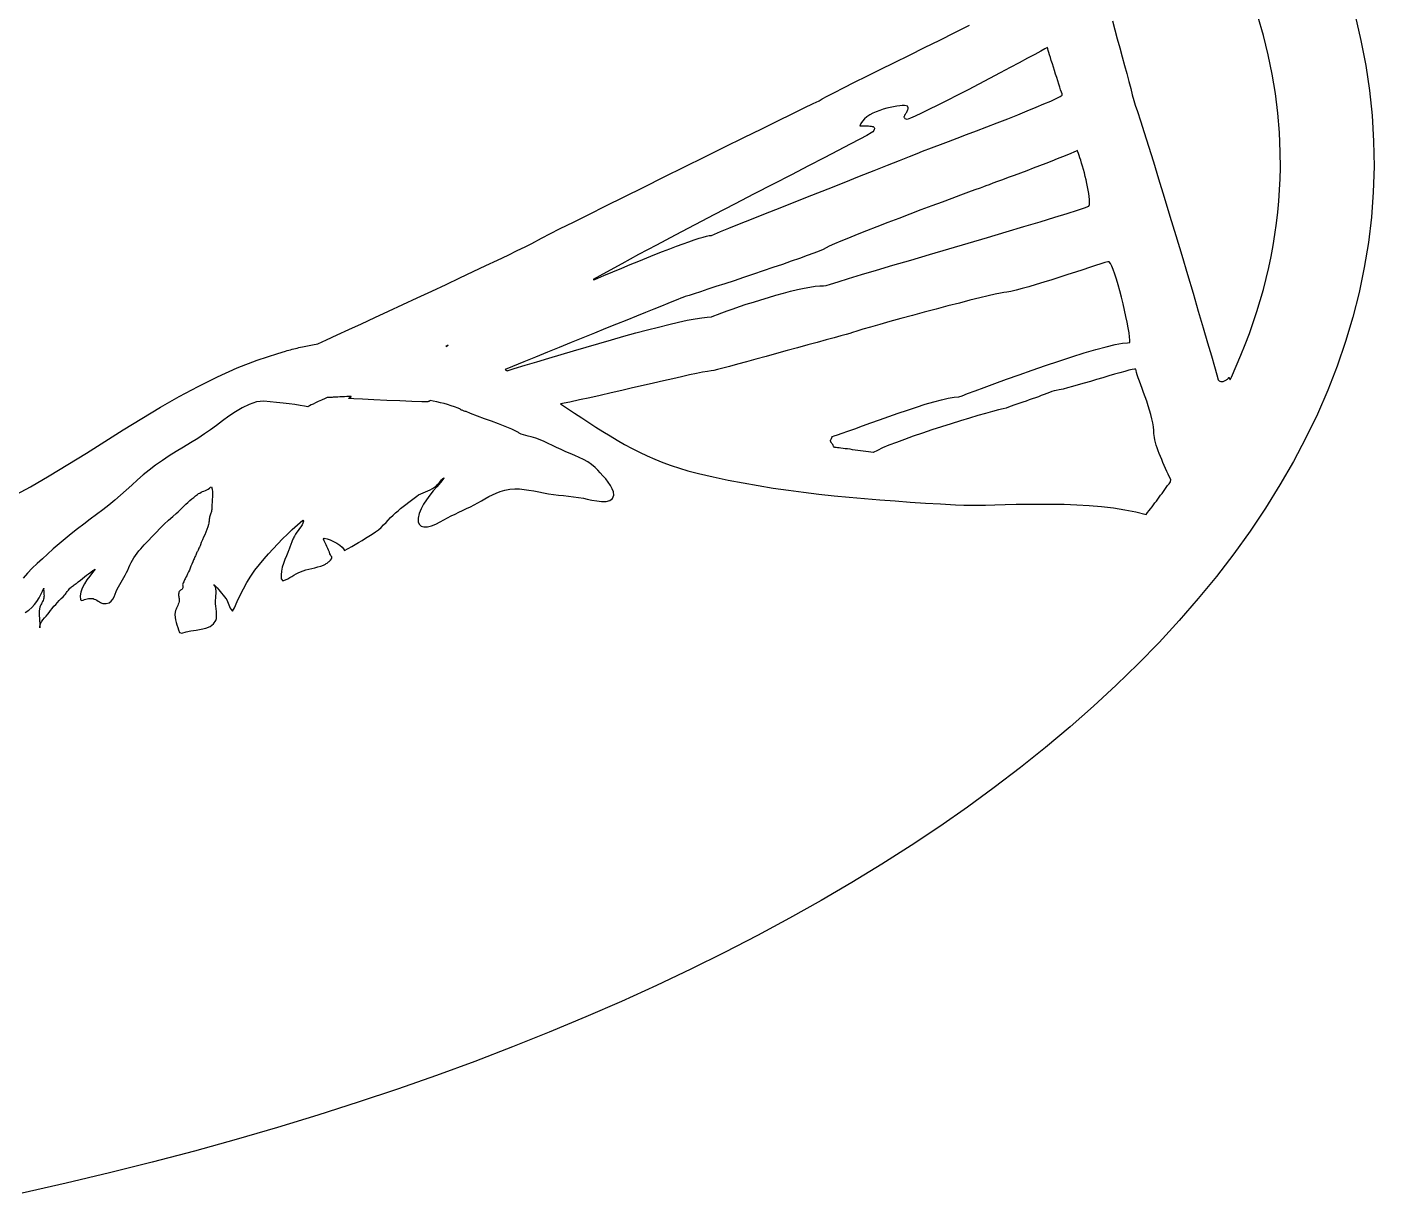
# Model space of a CAD drawing. Extents: x 0.2 to 24.2, y 0.4 to 12.4.
# Drawn here: x 16.96 to 24.16, y 0.89 to 7.12 of the extents above; entities that cross this region are included whole.
import ezdxf

# ---------------------------------------------------------------- set-up
doc = ezdxf.new("R2010")
doc.units = 0
doc.linetypes.add('0', pattern=[0])
doc.layers.add('1', color=7, linetype='0')

msp = doc.modelspace()

# ---------------------------------------------------------------- linework, layer by layer
at = {"layer": '1'}
for points in [[(16.876122, 4.604502), (16.978172, 4.659971), (17.078758, 4.718103), (17.178368, 4.778212), (17.277245, 4.839605), (17.375877, 4.901592), (17.474266, 4.963488), (17.573143, 5.024603), (17.672508, 5.084246), (17.77285, 5.141726), (17.874413, 5.19636), (17.97744, 5.247456), (18.08242, 5.294321), (18.189842, 5.336273), (18.299706, 5.372618), (18.340721, 5.384487), (18.349754, 5.38695), (18.358543, 5.389368), (18.367821, 5.391747), (18.37661, 5.394081), (18.385643, 5.396376), (18.394676, 5.398624), (18.403709, 5.400833), (18.412743, 5.402998), (18.421776, 5.405121), (18.431053, 5.4072), (18.439842, 5.409239), (18.448875, 5.411234), (18.458153, 5.413187), (18.467186, 5.415098), (18.476463, 5.416967), (18.485497, 5.418791), (18.494774, 5.420576), (18.504051, 5.422318), (18.513084, 5.424017), (18.560204, 5.445433), (18.6166, 5.471249), (18.678856, 5.499878), (18.746239, 5.530863), (18.817528, 5.563751), (18.891747, 5.598091), (18.967918, 5.633429), (19.045067, 5.66931), (19.122215, 5.705282), (19.198387, 5.740892), (19.272606, 5.775684), (19.343895, 5.809212), (19.411278, 5.841013), (19.473534, 5.870642), (19.52993, 5.89764), (19.579247, 5.921558), (19.620506, 5.941936), (19.652977, 5.958332), (19.675682, 5.970284), (19.688133, 5.977589), (19.711327, 5.9895), (19.752098, 6.010139), (19.808739, 6.0385), (19.878807, 6.07358), (19.960594, 6.114368), (20.051903, 6.159864), (20.15078, 6.209061), (20.255272, 6.26095), (20.363182, 6.314529), (20.472801, 6.36879), (20.581444, 6.422731), (20.688133, 6.475342), (20.78994, 6.525618), (20.884911, 6.572557), (20.971581, 6.61515), (21.047508, 6.652393), (21.110741, 6.683279), (21.159325, 6.706802), (21.191063, 6.721962), (21.208153, 6.731171), (21.234276, 6.746115), (21.272606, 6.766436), (21.321678, 6.791498), (21.379784, 6.82066), (21.445702, 6.853289), (21.517479, 6.888739), (21.594139, 6.926376), (21.673729, 6.965563), (21.755028, 7.005659), (21.836571, 7.046026), (21.916893, 7.086029), (21.994041, 7.125027)], [(24.0541, 7.176102), (24.085838, 7.043848), (24.111473, 6.910727), (24.131248, 6.776775), (24.145409, 6.642021), (24.153465, 6.506502), (24.155663, 6.370266), (24.151512, 6.234264), (24.141502, 6.099007), (24.125633, 5.964529), (24.103661, 5.830862), (24.076073, 5.698038), (24.042625, 5.566088), (24.003563, 5.435043), (23.958885, 5.304937), (23.908592, 5.175802), (23.852928, 5.047668), (23.791649, 4.92057), (23.725243, 4.794538), (23.653221, 4.669603), (23.576317, 4.545801), (23.493797, 4.423159), (23.406639, 4.301712), (23.314354, 4.181492), (23.216942, 4.062529), (23.114647, 3.944857), (23.007469, 3.828506), (22.895409, 3.713509), (22.778954, 3.599899), (22.657616, 3.487709), (22.531639, 3.376966), (22.401024, 3.267706), (22.266502, 3.15996), (22.126854, 3.053761), (21.983299, 2.949139), (21.83535, 2.846128), (21.68325, 2.744759), (21.527, 2.645063), (21.3666, 2.547075), (21.202293, 2.450823), (21.033836, 2.35634), (20.861473, 2.263662), (20.685692, 2.172813), (20.50576, 2.083836), (20.322411, 1.996754), (20.135155, 1.911602), (19.944481, 1.828413), (19.749901, 1.747215), (19.552635, 1.668045), (19.351463, 1.590931), (19.147118, 1.515911), (18.939354, 1.443008), (18.728416, 1.372261), (18.514305, 1.303699), (18.297508, 1.237354), (18.077538, 1.17326), (17.854393, 1.111446), (17.629051, 1.051949), (17.400047, 0.994797), (17.168846, 0.940022), (16.934715, 0.887657)], [(22.757957, 7.14801), (22.771141, 7.100098), (22.784081, 7.051794), (22.797508, 7.003695), (22.809959, 6.956387), (22.822655, 6.910463), (22.834373, 6.866514), (22.845604, 6.82513), (22.855614, 6.786905), (22.864403, 6.752428), (22.872215, 6.722294), (22.879539, 6.698242), (22.891502, 6.664318), (22.90786, 6.615263), (22.927879, 6.552895), (22.951317, 6.47904), (22.977196, 6.395515), (23.005028, 6.304146), (23.034813, 6.206749), (23.065575, 6.105148), (23.096825, 6.001167), (23.128319, 5.896624), (23.158836, 5.793343), (23.188622, 5.693138), (23.216942, 5.597839), (23.243065, 5.509266), (23.266258, 5.429237), (23.286522, 5.359577), (23.303368, 5.302101), (23.315819, 5.258636), (23.323143, 5.231005), (23.328026, 5.224943), (23.332664, 5.223227), (23.337303, 5.222202), (23.341698, 5.221802), (23.345848, 5.221958), (23.349754, 5.222597), (23.353661, 5.223656), (23.357323, 5.225063), (23.360741, 5.226753), (23.364159, 5.228653), (23.366844, 5.230698), (23.369774, 5.232819), (23.372215, 5.234947), (23.374413, 5.237013), (23.375877, 5.238949), (23.377586, 5.240685), (23.378807, 5.242157), (23.380028, 5.243292), (23.380272, 5.244024), (23.380516, 5.244282), (23.38076, 5.243795), (23.381004, 5.243294), (23.381248, 5.242769), (23.381493, 5.242224), (23.381737, 5.241657), (23.381981, 5.24107), (23.382225, 5.240458), (23.382469, 5.239828), (23.382713, 5.239178), (23.383202, 5.238504), (23.383446, 5.23781), (23.38369, 5.237095), (23.384178, 5.236359), (23.384422, 5.235601), (23.384666, 5.234823), (23.385155, 5.234024), (23.385643, 5.233202), (23.386131, 5.232361), (23.38662, 5.231497), (23.3937, 5.246073), (23.419823, 5.3041), (23.444481, 5.362232), (23.467918, 5.420471), (23.489891, 5.478811), (23.510643, 5.537251), (23.52993, 5.595787), (23.547752, 5.654415), (23.564354, 5.713131), (23.579491, 5.771936), (23.593163, 5.830824), (23.60537, 5.889793), (23.6166, 5.948843), (23.626366, 6.007965), (23.634666, 6.067158), (23.641258, 6.126425), (23.646873, 6.185753), (23.651024, 6.24515), (23.653709, 6.304604), (23.655174, 6.364111), (23.65493, 6.446949), (23.650536, 6.551388), (23.641991, 6.655626), (23.629051, 6.759649), (23.611961, 6.863441), (23.590721, 6.96699), (23.565086, 7.070278), (23.535301, 7.173294)], [(16.950584, 3.989033), (16.969139, 4.000641), (16.985497, 4.014706), (17.000145, 4.030647), (17.013084, 4.047894), (17.024559, 4.065863), (17.034325, 4.083982), (17.042381, 4.101671), (17.049217, 4.117496), (17.048973, 4.111181), (17.049217, 4.104656), (17.04995, 4.098001), (17.050194, 4.091297), (17.050682, 4.084625), (17.050926, 4.078066), (17.050682, 4.071701), (17.04995, 4.065615), (17.047997, 4.059284), (17.045555, 4.052946), (17.04287, 4.046816), (17.039696, 4.040819), (17.036766, 4.034893), (17.033836, 4.028961), (17.031151, 4.022953), (17.028709, 4.016802), (17.027, 4.008673), (17.02578, 3.996023), (17.025291, 3.983204), (17.025536, 3.970289), (17.026268, 3.957352), (17.027, 3.944466), (17.027977, 3.931705), (17.028709, 3.919146), (17.028709, 3.906858), (17.029442, 3.916197), (17.03286, 3.92725), (17.038231, 3.938086), (17.045311, 3.948696), (17.053612, 3.959068), (17.061913, 3.969202), (17.070457, 3.97909), (17.07827, 3.988718), (17.086082, 3.999327), (17.094872, 4.01055), (17.103905, 4.021378), (17.113182, 4.0319), (17.122948, 4.042202), (17.132713, 4.052376), (17.142967, 4.062506), (17.152977, 4.07268), (17.162254, 4.081995), (17.165916, 4.086508), (17.168846, 4.090958), (17.171776, 4.095364), (17.174706, 4.099749), (17.177635, 4.104136), (17.181053, 4.10854), (17.184715, 4.112988), (17.18911, 4.1175), (17.193993, 4.121439), (17.198387, 4.125124), (17.203026, 4.128716), (17.207664, 4.132231), (17.212303, 4.135681), (17.216942, 4.139082), (17.221825, 4.142443), (17.226463, 4.145784), (17.233788, 4.151567), (17.245262, 4.160637), (17.256493, 4.169617), (17.267235, 4.178488), (17.277977, 4.187225), (17.288963, 4.195812), (17.300682, 4.204226), (17.312401, 4.212444), (17.323631, 4.219242), (17.309959, 4.201807), (17.295067, 4.182621), (17.280174, 4.162148), (17.266502, 4.140848), (17.255028, 4.11919), (17.246971, 4.097639), (17.243309, 4.07666), (17.245506, 4.056717), (17.253075, 4.052404), (17.260399, 4.055122), (17.267235, 4.05769), (17.273827, 4.059969), (17.280663, 4.061821), (17.287743, 4.063103), (17.295555, 4.063673), (17.304588, 4.063389), (17.313133, 4.062317), (17.319481, 4.060392), (17.326073, 4.057327), (17.332909, 4.053511), (17.339745, 4.049334), (17.346581, 4.045187), (17.353172, 4.041464), (17.35952, 4.038549), (17.365135, 4.03684), (17.38369, 4.036613), (17.398582, 4.040899), (17.410057, 4.048929), (17.418846, 4.059803), (17.425194, 4.07262), (17.431053, 4.086477), (17.435936, 4.100475), (17.441551, 4.11371), (17.448143, 4.126131), (17.455711, 4.138597), (17.463036, 4.15094), (17.470604, 4.163265), (17.477684, 4.175686), (17.485008, 4.188309), (17.4916, 4.201241), (17.497948, 4.214596), (17.503807, 4.228271), (17.509911, 4.241377), (17.516258, 4.254599), (17.523338, 4.267807), (17.531151, 4.280882), (17.539207, 4.293686), (17.547997, 4.306105), (17.557518, 4.318003), (17.567772, 4.329254), (17.586571, 4.349096), (17.607567, 4.371309), (17.628563, 4.393629), (17.650047, 4.415911), (17.671776, 4.437996), (17.693504, 4.45974), (17.715721, 4.480984), (17.73867, 4.501583), (17.756737, 4.517036), (17.767479, 4.526709), (17.777733, 4.536518), (17.787987, 4.546413), (17.797997, 4.556345), (17.80825, 4.566265), (17.818748, 4.576122), (17.830223, 4.585873), (17.840965, 4.5951), (17.845848, 4.598858), (17.850731, 4.602865), (17.855614, 4.607023), (17.860741, 4.611233), (17.865868, 4.615396), (17.871483, 4.619415), (17.87661, 4.62319), (17.882469, 4.626621), (17.889549, 4.630327), (17.897606, 4.633821), (17.905418, 4.637018), (17.913231, 4.640196), (17.920799, 4.643633), (17.927879, 4.647608), (17.934227, 4.652395), (17.940086, 4.658279), (17.944969, 4.659397), (17.948631, 4.646935), (17.950829, 4.63364), (17.951317, 4.619774), (17.951073, 4.605608), (17.949852, 4.591398), (17.948875, 4.577414), (17.947899, 4.563917), (17.947411, 4.551172), (17.947166, 4.544273), (17.946678, 4.538343), (17.94619, 4.532917), (17.944969, 4.527842), (17.943504, 4.522964), (17.942039, 4.518137), (17.940331, 4.513203), (17.938377, 4.50802), (17.936668, 4.502722), (17.935448, 4.497555), (17.934471, 4.492386), (17.933739, 4.487194), (17.93325, 4.481953), (17.932518, 4.476646), (17.93203, 4.471252), (17.931297, 4.465748), (17.929832, 4.458637), (17.925926, 4.445158), (17.921043, 4.431513), (17.915428, 4.417753), (17.909325, 4.403938), (17.902977, 4.390123), (17.896873, 4.376366), (17.891258, 4.36272), (17.886131, 4.349247), (17.884666, 4.344845), (17.882957, 4.341331), (17.881004, 4.336956), (17.878563, 4.332067), (17.876366, 4.327019), (17.873924, 4.322166), (17.871971, 4.317858), (17.870018, 4.314445), (17.868065, 4.310764), (17.865868, 4.305605), (17.86367, 4.300465), (17.861473, 4.295338), (17.85952, 4.290215), (17.857323, 4.285089), (17.855125, 4.279955), (17.853172, 4.274807), (17.850243, 4.269207), (17.845116, 4.258167), (17.840477, 4.247244), (17.835838, 4.236439), (17.831688, 4.225752), (17.827293, 4.215183), (17.822655, 4.204731), (17.818016, 4.194399), (17.813377, 4.184183), (17.809227, 4.177723), (17.806541, 4.172714), (17.8041, 4.167574), (17.801659, 4.162321), (17.799461, 4.156984), (17.797508, 4.151583), (17.794823, 4.146147), (17.792137, 4.140697), (17.790672, 4.136023), (17.791649, 4.132895), (17.792137, 4.129725), (17.792381, 4.126532), (17.792381, 4.123322), (17.791649, 4.120117), (17.790672, 4.116928), (17.789207, 4.113766), (17.787254, 4.110651), (17.783836, 4.109444), (17.780663, 4.108082), (17.778221, 4.106476), (17.77578, 4.104637), (17.774071, 4.102571), (17.77285, 4.100298), (17.771629, 4.097816), (17.771141, 4.095146), (17.770409, 4.090935), (17.769676, 4.08556), (17.76992, 4.080057), (17.770897, 4.074472), (17.771873, 4.068861), (17.77285, 4.063265), (17.773582, 4.057739), (17.773582, 4.052332), (17.772362, 4.046638), (17.770409, 4.039455), (17.767967, 4.032516), (17.765038, 4.025728), (17.761864, 4.019001), (17.758934, 4.012243), (17.756004, 4.005363), (17.753807, 3.998266), (17.752098, 3.990866), (17.750389, 3.976973), (17.750633, 3.962523), (17.752586, 3.948666), (17.756004, 3.935192), (17.760399, 3.921898), (17.765038, 3.908571), (17.770164, 3.895008), (17.774315, 3.880999), (17.786278, 3.878012), (17.809959, 3.885818), (17.835838, 3.890911), (17.862938, 3.894762), (17.889793, 3.898851), (17.91494, 3.904652), (17.937645, 3.913637), (17.955956, 3.927286), (17.968651, 3.9459), (17.971825, 3.956078), (17.973045, 3.967892), (17.973045, 3.980837), (17.972069, 3.99441), (17.970848, 4.008112), (17.968895, 4.021435), (17.967186, 4.033873), (17.966698, 4.04493), (17.966942, 4.054581), (17.967918, 4.065445), (17.969383, 4.077366), (17.97036, 4.089817), (17.970604, 4.102255), (17.969383, 4.114143), (17.966454, 4.124956), (17.961082, 4.13415), (17.958641, 4.136547), (17.96743, 4.128429), (17.975975, 4.119623), (17.984276, 4.110331), (17.992088, 4.100737), (17.999901, 4.091042), (18.007469, 4.081436), (18.014549, 4.072115), (18.021629, 4.063271), (18.026756, 4.055622), (18.030907, 4.04726), (18.034325, 4.038403), (18.037743, 4.029327), (18.041405, 4.020311), (18.045555, 4.011625), (18.050682, 4.003544), (18.057274, 3.996344), (18.068504, 4.013281), (18.083153, 4.046894), (18.099022, 4.080833), (18.116112, 4.114819), (18.134911, 4.148569), (18.155174, 4.181812), (18.177147, 4.214266), (18.201317, 4.245657), (18.226463, 4.275244), (18.250633, 4.302355), (18.275291, 4.329067), (18.299706, 4.3554), (18.325096, 4.381367), (18.350975, 4.406977), (18.377342, 4.432251), (18.404686, 4.457199), (18.43325, 4.481834), (18.437157, 4.476702), (18.433983, 4.466267), (18.429344, 4.456041), (18.422997, 4.446011), (18.415916, 4.436165), (18.408592, 4.426485), (18.401512, 4.41696), (18.39492, 4.407572), (18.39077, 4.40033), (18.388084, 4.395416), (18.385399, 4.390514), (18.383202, 4.385618), (18.38076, 4.380713), (18.378807, 4.375793), (18.376854, 4.370844), (18.374657, 4.365854), (18.372459, 4.360865), (18.370506, 4.356247), (18.368553, 4.351557), (18.367088, 4.346809), (18.365379, 4.342016), (18.36367, 4.337193), (18.362206, 4.332352), (18.360497, 4.327509), (18.358788, 4.322676), (18.353416, 4.308882), (18.345604, 4.290436), (18.337547, 4.270905), (18.329979, 4.250633), (18.323387, 4.229965), (18.318748, 4.209246), (18.317039, 4.188822), (18.318504, 4.169035), (18.326805, 4.158304), (18.340233, 4.163439), (18.352684, 4.169107), (18.364159, 4.175169), (18.375389, 4.181471), (18.386131, 4.187864), (18.397118, 4.19421), (18.408348, 4.20035), (18.420311, 4.206141), (18.434471, 4.211752), (18.449852, 4.216434), (18.465721, 4.22047), (18.482079, 4.224159), (18.498192, 4.227797), (18.514061, 4.231689), (18.529686, 4.23613), (18.54409, 4.241421), (18.55117, 4.244762), (18.554832, 4.24678), (18.558739, 4.249262), (18.562889, 4.252075), (18.567039, 4.255081), (18.57119, 4.258154), (18.574852, 4.261152), (18.577538, 4.263945), (18.580956, 4.267727), (18.585838, 4.274374), (18.58828, 4.279121), (18.589012, 4.282579), (18.58828, 4.285366), (18.586571, 4.288084), (18.583885, 4.291357), (18.5812, 4.295792), (18.578514, 4.302), (18.57534, 4.311403), (18.571434, 4.321108), (18.567039, 4.33082), (18.562401, 4.340572), (18.557274, 4.350401), (18.552391, 4.360344), (18.547508, 4.370432), (18.543114, 4.380701), (18.547264, 4.385391), (18.562645, 4.381796), (18.579735, 4.375782), (18.597557, 4.36787), (18.615135, 4.358576), (18.630516, 4.348417), (18.643211, 4.337912), (18.651512, 4.327578), (18.656639, 4.31999), (18.675682, 4.330042), (18.694481, 4.340521), (18.71328, 4.351326), (18.73159, 4.36237), (18.749657, 4.373554), (18.767723, 4.384781), (18.785789, 4.39596), (18.803856, 4.406992), (18.821678, 4.418386), (18.837547, 4.430426), (18.851952, 4.442915), (18.865135, 4.455753), (18.877831, 4.468843), (18.889793, 4.482082), (18.902489, 4.495378), (18.915916, 4.508631), (18.929344, 4.520889), (18.942039, 4.531878), (18.955467, 4.543169), (18.969627, 4.554621), (18.984032, 4.56609), (18.998924, 4.577429), (19.013573, 4.588495), (19.027733, 4.599142), (19.041649, 4.609234), (19.052147, 4.616205), (19.063866, 4.622372), (19.076317, 4.628016), (19.088768, 4.633394), (19.101707, 4.638769), (19.114159, 4.644396), (19.126366, 4.650526), (19.137352, 4.657421), (19.145409, 4.663771), (19.151756, 4.669971), (19.157372, 4.676678), (19.162987, 4.683605), (19.168358, 4.690458), (19.173973, 4.696953), (19.179832, 4.702801), (19.18618, 4.707714), (19.187157, 4.705305), (19.168358, 4.683022), (19.149315, 4.660446), (19.130028, 4.637531), (19.111473, 4.614233), (19.094139, 4.590506), (19.078514, 4.566303), (19.065086, 4.541576), (19.054832, 4.516285), (19.048973, 4.492476), (19.048973, 4.473526), (19.054832, 4.45944), (19.065575, 4.450163), (19.080467, 4.44565), (19.099022, 4.445848), (19.120262, 4.45071), (19.144188, 4.460186), (19.166893, 4.472174), (19.186913, 4.482981), (19.206932, 4.493521), (19.226707, 4.503834), (19.246727, 4.513958), (19.266747, 4.52393), (19.28701, 4.533792), (19.307518, 4.543581), (19.32827, 4.553343), (19.348289, 4.56356), (19.367821, 4.574318), (19.387108, 4.585342), (19.406395, 4.596354), (19.42617, 4.607075), (19.445946, 4.617228), (19.466454, 4.62653), (19.487694, 4.634706), (19.513329, 4.64201), (19.539452, 4.646631), (19.565331, 4.648569), (19.590721, 4.64823), (19.616112, 4.646015), (19.641502, 4.642334), (19.667137, 4.637587), (19.693504, 4.632185), (19.719872, 4.626743), (19.746239, 4.62237), (19.77285, 4.618816), (19.799461, 4.615791), (19.826317, 4.613014), (19.852684, 4.610199), (19.879539, 4.607059), (19.905907, 4.603312), (19.932274, 4.598671), (19.952782, 4.594059), (19.977196, 4.5888), (20.003319, 4.584154), (20.029686, 4.581388), (20.053856, 4.581783), (20.073875, 4.586609), (20.08828, 4.597141), (20.094139, 4.61466), (20.092186, 4.632853), (20.086082, 4.649246), (20.076561, 4.666458), (20.064598, 4.684042), (20.05117, 4.701538), (20.036766, 4.718493), (20.022362, 4.734447), (20.009178, 4.74896), (19.995262, 4.76314), (19.975975, 4.779421), (19.955223, 4.79348), (19.93325, 4.805796), (19.910057, 4.816853), (19.886375, 4.827135), (19.861961, 4.83712), (19.837547, 4.847298), (19.813133, 4.858145), (19.789207, 4.869745), (19.766747, 4.881063), (19.744774, 4.891901), (19.723045, 4.902092), (19.700829, 4.91148), (19.677879, 4.919897), (19.653221, 4.927189), (19.637108, 4.931019), (19.624657, 4.933537), (19.612206, 4.937071), (19.600243, 4.941601), (19.588768, 4.946827), (19.584862, 4.949141), (19.550438, 4.966869), (19.514793, 4.982576), (19.478172, 4.996851), (19.440819, 5.010286), (19.403221, 5.023472), (19.365868, 5.037003), (19.329002, 5.051464), (19.305077, 5.061443), (19.300682, 5.06263), (19.296043, 5.063902), (19.292137, 5.065252), (19.288231, 5.066683), (19.284569, 5.068182), (19.281151, 5.069756), (19.277733, 5.071392), (19.274803, 5.073065), (19.274803, 5.073298), (19.274803, 5.073509), (19.274803, 5.073704), (19.274803, 5.073889), (19.274803, 5.074078), (19.274803, 5.074266), (19.274559, 5.074471), (19.274803, 5.074699), (19.263084, 5.079439), (19.244286, 5.086279), (19.225487, 5.092634), (19.206688, 5.098518), (19.187645, 5.103941), (19.168358, 5.10891), (19.148827, 5.113436), (19.129539, 5.117531), (19.114403, 5.119961), (19.112206, 5.118896), (19.110252, 5.117895), (19.108055, 5.116964), (19.106346, 5.116098), (19.104881, 5.115309), (19.103416, 5.114597), (19.101952, 5.113968), (19.100975, 5.11342), (19.068993, 5.11393), (19.016014, 5.115662), (18.951561, 5.118217), (18.881737, 5.121237), (18.813133, 5.124363), (18.752342, 5.127232), (18.705467, 5.129488), (18.679344, 5.130772), (18.676903, 5.131409), (18.678368, 5.132418), (18.680077, 5.133558), (18.682274, 5.134817), (18.684227, 5.13619), (18.686668, 5.137661), (18.68911, 5.139219), (18.692039, 5.14086), (18.692528, 5.142269), (18.680321, 5.141966), (18.668114, 5.141579), (18.656151, 5.141109), (18.643944, 5.140566), (18.631981, 5.139944), (18.619774, 5.139254), (18.607811, 5.138498), (18.595848, 5.137678), (18.590233, 5.137293), (18.586327, 5.137049), (18.582664, 5.136812), (18.579002, 5.136585), (18.575096, 5.136368), (18.57119, 5.136171), (18.567528, 5.135994), (18.563622, 5.135838), (18.552879, 5.132013), (18.533592, 5.123219), (18.516258, 5.11525), (18.500877, 5.108149), (18.487938, 5.101957), (18.477196, 5.09672), (18.468895, 5.092476), (18.462791, 5.08927), (18.459373, 5.087282), (18.441551, 5.090975), (18.418602, 5.094833), (18.391502, 5.098793), (18.360741, 5.102783), (18.328026, 5.106743), (18.293602, 5.110601), (18.258934, 5.114294), (18.224266, 5.117752), (18.18618, 5.113167), (18.146873, 5.099733), (18.10952, 5.08168), (18.073143, 5.060209), (18.038475, 5.036522), (18.005028, 5.011818), (17.972557, 4.987299), (17.941063, 4.964161), (17.909081, 4.942284), (17.871971, 4.91848), (17.834129, 4.895), (17.795799, 4.871635), (17.757713, 4.848179), (17.719627, 4.824425), (17.683006, 4.800161), (17.646873, 4.775183), (17.613182, 4.749283), (17.5812, 4.722902), (17.550438, 4.696186), (17.520164, 4.669258), (17.490379, 4.642271), (17.46035, 4.615372), (17.429588, 4.588713), (17.39785, 4.56245), (17.364891, 4.536732), (17.330956, 4.511618), (17.29702, 4.486374), (17.263329, 4.460819), (17.229637, 4.434944), (17.196434, 4.408735), (17.163475, 4.382187), (17.131493, 4.355282), (17.099998, 4.328014), (17.069725, 4.300814), (17.042137, 4.275751), (17.014549, 4.250492), (16.987938, 4.224791), (16.962791, 4.1984), (16.940086, 4.17107)]]:
    msp.add_lwpolyline(points, dxfattribs=at)
for points in [[(21.409081, 6.586836), (21.414696, 6.586901), (21.420799, 6.587057), (21.427391, 6.587252), (21.434715, 6.587425), (21.441795, 6.587523), (21.448875, 6.587492), (21.455956, 6.587271), (21.462791, 6.586809), (21.469139, 6.586046), (21.474754, 6.584929), (21.479637, 6.583399), (21.483543, 6.581404), (21.486229, 6.578886), (21.487938, 6.575788), (21.487694, 6.572056), (21.486229, 6.567635), (21.482811, 6.562466), (21.47744, 6.556494), (21.469139, 6.549608), (21.446678, 6.53685), (21.408836, 6.516478), (21.357079, 6.489241), (21.293114, 6.455891), (21.218407, 6.417171), (21.134422, 6.373837), (21.043114, 6.326633), (20.945702, 6.276314), (20.843895, 6.223625), (20.738914, 6.169315), (20.632713, 6.114138), (20.527, 6.05884), (20.422752, 6.004168), (20.321922, 5.950878), (20.225975, 5.899712), (20.13662, 5.851425), (20.055321, 5.806761), (19.983543, 5.766476), (19.993797, 5.767786), (20.041893, 5.788065), (20.0895, 5.808054), (20.13662, 5.82765), (20.182762, 5.846745), (20.227928, 5.865236), (20.271873, 5.883017), (20.314354, 5.899981), (20.354881, 5.916023), (20.3937, 5.931038), (20.430077, 5.94492), (20.464256, 5.957565), (20.49575, 5.968866), (20.524315, 5.978718), (20.549706, 5.987017), (20.571922, 5.99365), (20.590233, 5.998524), (20.604881, 6.001522), (20.615623, 6.002546), (20.632713, 6.009867), (20.664452, 6.022951), (20.709129, 6.041105), (20.765282, 6.063639), (20.830711, 6.089859), (20.904198, 6.11908), (20.983299, 6.150604), (21.066795, 6.183741), (21.152733, 6.217798), (21.239159, 6.252089), (21.324364, 6.285917), (21.407127, 6.318592), (21.485008, 6.349422), (21.556541, 6.37772), (21.620018, 6.402788), (21.673241, 6.423939), (21.714989, 6.440477), (21.743065, 6.451717), (21.757957, 6.457531), (21.777489, 6.464712), (21.805321, 6.475111), (21.840477, 6.488327), (21.881981, 6.503956), (21.928368, 6.521599), (21.978905, 6.54085), (22.032127, 6.561306), (22.087547, 6.582569), (22.143211, 6.604233), (22.198631, 6.625898), (22.252098, 6.647161), (22.302879, 6.667616), (22.350243, 6.686869), (22.392479, 6.704512), (22.428612, 6.72014), (22.45742, 6.733356), (22.478172, 6.743755), (22.489159, 6.750937), (22.488914, 6.757813), (22.485497, 6.767876), (22.481346, 6.78022), (22.476707, 6.794498), (22.471581, 6.810368), (22.465965, 6.82748), (22.46035, 6.845486), (22.454491, 6.864044), (22.448631, 6.882809), (22.442528, 6.901426), (22.437157, 6.919556), (22.431541, 6.936852), (22.426659, 6.952961), (22.422264, 6.967548), (22.418358, 6.980255), (22.415184, 6.990744), (22.412743, 6.998663), (22.411278, 7.00367), (22.410545, 7.005415), (22.397606, 6.998388), (22.374901, 6.986168), (22.343895, 6.96941), (22.305321, 6.948776), (22.260399, 6.924923), (22.211082, 6.898516), (22.157616, 6.870207), (22.101463, 6.84066), (22.044334, 6.810532), (21.986717, 6.780485), (21.930077, 6.751177), (21.875633, 6.723267), (21.824852, 6.697414), (21.778221, 6.67428), (21.737938, 6.654526), (21.704002, 6.638803), (21.678612, 6.627779), (21.662498, 6.62211), (21.655663, 6.622572), (21.651756, 6.625399), (21.648827, 6.628239), (21.647118, 6.631111), (21.646141, 6.634035), (21.646385, 6.637026), (21.647118, 6.640095), (21.648338, 6.643265), (21.650047, 6.646549), (21.652245, 6.649967), (21.654686, 6.653532), (21.657127, 6.657261), (21.659325, 6.661171), (21.661766, 6.665281), (21.663719, 6.669603), (21.665184, 6.67416), (21.666161, 6.678963), (21.666405, 6.684029), (21.665672, 6.689373), (21.662987, 6.692904), (21.656639, 6.694675), (21.647362, 6.695545), (21.635643, 6.695513), (21.621971, 6.69458), (21.606346, 6.692745), (21.5895, 6.690008), (21.571434, 6.686369), (21.552879, 6.681831), (21.533836, 6.67639), (21.515038, 6.670044), (21.496483, 6.662798), (21.478661, 6.654654), (21.462059, 6.645605), (21.446922, 6.635654), (21.433983, 6.6248), (21.422997, 6.61305), (21.414696, 6.600391)], [(20.463036, 5.671474), (20.453026, 5.667431), (20.43618, 5.660576), (20.412987, 5.651108), (20.383446, 5.639219), (20.348534, 5.625105), (20.308739, 5.608955), (20.264305, 5.590971), (20.215721, 5.571342), (20.163475, 5.550266), (20.108299, 5.527933), (20.050438, 5.504539), (19.990623, 5.48028), (19.9291, 5.455349), (19.866356, 5.429941), (19.803123, 5.404249), (19.739647, 5.378469), (19.676659, 5.352793), (19.614159, 5.327415), (19.553123, 5.302534), (19.513573, 5.28619), (19.514061, 5.285826), (19.514793, 5.285467), (19.515526, 5.285112), (19.516014, 5.284761), (19.516747, 5.284414), (19.517235, 5.284065), (19.517967, 5.283722), (19.5187, 5.283379), (19.519188, 5.283037), (19.51992, 5.282698), (19.520409, 5.282354), (19.521141, 5.282013), (19.521873, 5.281668), (19.522606, 5.281322), (19.523094, 5.280973), (19.523582, 5.280622), (19.524315, 5.280266), (19.524803, 5.279907), (19.525291, 5.279541), (19.562889, 5.290838), (19.621483, 5.308786), (19.683006, 5.327532), (19.747215, 5.346869), (19.812889, 5.366585), (19.879784, 5.386475), (19.947411, 5.40633), (20.015038, 5.425945), (20.082176, 5.445107), (20.148094, 5.463612), (20.212303, 5.481253), (20.274315, 5.497818), (20.333153, 5.513102), (20.388817, 5.526897), (20.440086, 5.538996), (20.486961, 5.549187), (20.528709, 5.557264), (20.564354, 5.563021), (20.593407, 5.566252), (20.615623, 5.566742), (20.629539, 5.572891), (20.648582, 5.58058), (20.672264, 5.589588), (20.700096, 5.599693), (20.731346, 5.610678), (20.76577, 5.622324), (20.802391, 5.634405), (20.840721, 5.646709), (20.880516, 5.65901), (20.920555, 5.671093), (20.960838, 5.682735), (21.000633, 5.693718), (21.039207, 5.703819), (21.076073, 5.712822), (21.110741, 5.720503), (21.142235, 5.726648), (21.170555, 5.731031), (21.194725, 5.733438), (21.214256, 5.733644), (21.228416, 5.734081), (21.252586, 5.742367), (21.293358, 5.755329), (21.349022, 5.772415), (21.41787, 5.793077), (21.497215, 5.816765), (21.585594, 5.842928), (21.680809, 5.871016), (21.780907, 5.900478), (21.883934, 5.930765), (21.98745, 5.961327), (22.090477, 5.991615), (22.190086, 6.021078), (22.284569, 6.049166), (22.371727, 6.075329), (22.450096, 6.099016), (22.516991, 6.119678), (22.570946, 6.136766), (22.609764, 6.149725), (22.631737, 6.158014), (22.635399, 6.167131), (22.635643, 6.1798), (22.634911, 6.194), (22.633446, 6.209509), (22.631248, 6.226109), (22.628563, 6.243576), (22.624901, 6.26169), (22.621239, 6.280235), (22.617088, 6.298985), (22.612694, 6.317724), (22.608055, 6.336229), (22.603416, 6.35428), (22.598778, 6.371658), (22.593651, 6.388142), (22.589256, 6.403511), (22.584862, 6.417543), (22.580711, 6.430023), (22.576805, 6.440723), (22.573875, 6.44943), (22.570946, 6.455921), (22.564354, 6.452309), (22.552635, 6.446859), (22.536034, 6.439775), (22.515282, 6.431253), (22.491112, 6.421497), (22.463768, 6.410706), (22.433739, 6.399076), (22.402, 6.38681), (22.368797, 6.374109), (22.334618, 6.361172), (22.300438, 6.348196), (22.266502, 6.335388), (22.233299, 6.322941), (22.201317, 6.311056), (22.171532, 6.29994), (22.143944, 6.289785), (22.119774, 6.280794), (22.099266, 6.273169), (22.082664, 6.267103), (22.069969, 6.262499), (22.050926, 6.255602), (22.023582, 6.245531), (21.988426, 6.232645), (21.946922, 6.217302), (21.899803, 6.199858), (21.848045, 6.18067), (21.79287, 6.160097), (21.735252, 6.138496), (21.67617, 6.116226), (21.6166, 6.093645), (21.557762, 6.071108), (21.500145, 6.048971), (21.445213, 6.027597), (21.394188, 6.007341), (21.347557, 5.988562), (21.306786, 5.971615), (21.27285, 5.95686), (21.24575, 5.944653), (21.228416, 5.935349), (21.213768, 5.92798), (21.191307, 5.918663), (21.162254, 5.907362), (21.127098, 5.894342), (21.086815, 5.879875), (21.042625, 5.864229), (20.995018, 5.84767), (20.944725, 5.830469), (20.892967, 5.812893), (20.840721, 5.795206), (20.788231, 5.777683), (20.736717, 5.76059), (20.687157, 5.744192), (20.640282, 5.72876), (20.597069, 5.714563), (20.558006, 5.70187), (20.524315, 5.690945), (20.496727, 5.682058), (20.475731, 5.67548)], [(22.937645, 4.511854), (22.945702, 4.522097), (22.953758, 4.532335), (22.961571, 4.542576), (22.969627, 4.552818), (22.97744, 4.563063), (22.985008, 4.573313), (22.992821, 4.583567), (23.000633, 4.593824), (23.008446, 4.604092), (23.01577, 4.614361), (23.023338, 4.624641), (23.030907, 4.634928), (23.038475, 4.645226), (23.045799, 4.655531), (23.053123, 4.665848), (23.060692, 4.676176), (23.067772, 4.686516), (23.070457, 4.697927), (23.063622, 4.711927), (23.056541, 4.726551), (23.049461, 4.741688), (23.042137, 4.757223), (23.035057, 4.773048), (23.027977, 4.789047), (23.021141, 4.805109), (23.014549, 4.821119), (23.008446, 4.836971), (23.002586, 4.852543), (22.997459, 4.867731), (22.992577, 4.88242), (22.98867, 4.896494), (22.985252, 4.909845), (22.982567, 4.922356), (22.980858, 4.933922), (22.979881, 4.94442), (22.979393, 4.959925), (22.97744, 4.979652), (22.974022, 5.000746), (22.969139, 5.022924), (22.96328, 5.045898), (22.956444, 5.069386), (22.94912, 5.093102), (22.941063, 5.116762), (22.933006, 5.140081), (22.924706, 5.162777), (22.916893, 5.184563), (22.909325, 5.205153), (22.902245, 5.224268), (22.896141, 5.241617), (22.891014, 5.25692), (22.886864, 5.269888), (22.884422, 5.280243), (22.883446, 5.287689), (22.876366, 5.287941), (22.86367, 5.285959), (22.845848, 5.282015), (22.823875, 5.276386), (22.798241, 5.269348), (22.769676, 5.261171), (22.739159, 5.252134), (22.706932, 5.242512), (22.673485, 5.232576), (22.640282, 5.222605), (22.607323, 5.212872), (22.575584, 5.203651), (22.545555, 5.195217), (22.518456, 5.187847), (22.494286, 5.181814), (22.473778, 5.177389), (22.458397, 5.174852), (22.446922, 5.172844), (22.434959, 5.168137), (22.42202, 5.163147), (22.408348, 5.157915), (22.3937, 5.152475), (22.378319, 5.14687), (22.36245, 5.14113), (22.346336, 5.135298), (22.329735, 5.12941), (22.313133, 5.123503), (22.296532, 5.117615), (22.27993, 5.111784), (22.263573, 5.106045), (22.247704, 5.100437), (22.232323, 5.094999), (22.21743, 5.089767), (22.203514, 5.084776), (22.190575, 5.080072), (22.173729, 5.076), (22.148827, 5.070078), (22.117577, 5.061907), (22.080711, 5.051743), (22.039452, 5.039841), (21.994286, 5.026457), (21.94619, 5.011843), (21.896385, 4.99626), (21.845116, 4.979963), (21.793846, 4.963205), (21.743309, 4.946241), (21.693748, 4.929333), (21.647118, 4.912729), (21.603905, 4.896688), (21.564354, 4.881466), (21.530663, 4.867321), (21.502342, 4.854504), (21.480858, 4.843273), (21.468163, 4.844816), (21.454979, 4.846504), (21.441307, 4.848305), (21.427391, 4.850193), (21.412987, 4.852137), (21.398827, 4.854107), (21.384422, 4.856079), (21.370262, 4.858021), (21.35659, 4.859903), (21.343163, 4.861698), (21.330711, 4.863375), (21.318993, 4.864906), (21.308006, 4.866268), (21.297997, 4.867422), (21.289207, 4.868345), (21.281639, 4.869009), (21.27578, 4.869379), (21.271629, 4.87138), (21.268944, 4.876625), (21.266258, 4.881155), (21.263817, 4.885067), (21.261375, 4.888454), (21.259178, 4.891415), (21.257225, 4.894041), (21.255516, 4.896429), (21.254295, 4.898674), (21.253075, 4.900871), (21.252342, 4.903116), (21.252342, 4.905504), (21.252586, 4.908131), (21.253319, 4.911091), (21.255028, 4.914478), (21.256981, 4.91839), (21.259666, 4.92292), (21.263084, 4.928165), (21.271873, 4.9319), (21.289452, 4.93741), (21.31411, 4.94589), (21.345116, 4.956915), (21.381493, 4.970058), (21.422508, 4.984894), (21.466698, 5.000994), (21.513817, 5.017931), (21.562889, 5.035278), (21.612694, 5.052614), (21.662743, 5.069506), (21.711571, 5.085529), (21.75869, 5.10026), (21.803612, 5.113268), (21.844872, 5.124126), (21.881493, 5.132412), (21.912743, 5.137697), (21.937889, 5.139551), (21.955223, 5.146406), (21.984764, 5.157661), (22.024803, 5.172693), (22.073631, 5.19087), (22.130272, 5.211573), (22.192772, 5.234171), (22.259666, 5.258038), (22.329247, 5.282551), (22.40078, 5.307083), (22.471825, 5.331005), (22.541161, 5.353697), (22.607811, 5.374525), (22.669334, 5.39287), (22.724998, 5.408102), (22.773094, 5.419596), (22.811424, 5.426729), (22.8395, 5.428867), (22.851707, 5.43004), (22.851707, 5.442482), (22.849998, 5.460289), (22.846825, 5.482712), (22.84243, 5.509001), (22.836815, 5.538408), (22.830223, 5.570183), (22.822655, 5.603577), (22.814598, 5.637838), (22.806053, 5.672222), (22.797264, 5.705976), (22.788475, 5.738348), (22.779442, 5.768595), (22.770653, 5.795961), (22.762352, 5.819702), (22.754539, 5.839066), (22.747704, 5.853304), (22.741356, 5.861668), (22.733055, 5.861429), (22.717674, 5.856884), (22.695946, 5.850044), (22.668358, 5.84124), (22.636375, 5.830807), (22.600243, 5.819071), (22.561424, 5.80637), (22.520164, 5.793034), (22.477684, 5.779388), (22.434959, 5.765774), (22.392479, 5.75252), (22.351219, 5.739956), (22.312401, 5.728413), (22.276024, 5.718225), (22.243797, 5.709724), (22.216209, 5.703241), (22.193993, 5.699108), (22.178368, 5.697657), (22.160301, 5.694523), (22.131981, 5.688406), (22.094383, 5.679663), (22.048973, 5.668655), (21.997215, 5.655743), (21.940331, 5.641285), (21.879539, 5.625641), (21.816795, 5.609175), (21.752831, 5.592239), (21.689598, 5.575201), (21.627831, 5.558414), (21.568993, 5.542244), (21.514793, 5.527046), (21.466454, 5.513184), (21.425438, 5.501015), (21.392479, 5.4909), (21.369774, 5.483198), (21.356102, 5.478432), (21.336082, 5.4732), (21.307274, 5.465551), (21.271385, 5.455809), (21.229149, 5.444292), (21.181786, 5.431328), (21.130516, 5.417236), (21.076317, 5.402342), (21.020409, 5.386965), (20.964012, 5.371433), (20.908104, 5.356064), (20.853905, 5.341185), (20.802635, 5.327114), (20.755272, 5.314177), (20.713036, 5.302694), (20.676659, 5.292988), (20.648094, 5.285385), (20.628075, 5.280209), (20.614403, 5.278568), (20.594872, 5.275988), (20.568748, 5.271414), (20.536278, 5.265045), (20.49868, 5.257093), (20.4562, 5.247761), (20.409569, 5.237251), (20.359764, 5.225771), (20.306786, 5.213524), (20.251854, 5.200718), (20.195213, 5.187557), (20.137596, 5.174244), (20.079979, 5.160984), (20.022606, 5.147985), (19.966209, 5.13545), (19.911522, 5.123589), (19.859276, 5.112597), (19.809959, 5.102688), (19.847801, 5.077539), (19.885399, 5.052467), (19.922997, 5.027557), (19.960838, 5.002899), (19.998436, 4.97858), (20.036522, 4.954687), (20.074852, 4.931311), (20.113426, 4.908537), (20.152489, 4.886456), (20.192039, 4.865152), (20.232323, 4.844717), (20.273094, 4.825237), (20.314598, 4.806805), (20.357079, 4.789501), (20.400536, 4.773417), (20.444725, 4.758644), (20.490135, 4.745262), (20.54702, 4.730738), (20.625877, 4.712479), (20.705223, 4.695686), (20.785057, 4.680277), (20.865379, 4.666168), (20.945946, 4.653275), (21.027, 4.641518), (21.108055, 4.63081), (21.189598, 4.621073), (21.270897, 4.612221), (21.35244, 4.604174), (21.433983, 4.596844), (21.515526, 4.590153), (21.596825, 4.584015), (21.678123, 4.57835), (21.759178, 4.573072), (21.839745, 4.568104), (21.920067, 4.563354), (21.964256, 4.561108), (21.996483, 4.560837), (22.035301, 4.561316), (22.079979, 4.562326), (22.130028, 4.563654), (22.184715, 4.565083), (22.243065, 4.566399), (22.304588, 4.567387), (22.368553, 4.567831), (22.433983, 4.567516), (22.500633, 4.566225), (22.567772, 4.563749), (22.634422, 4.559866), (22.700096, 4.554361), (22.763573, 4.547026), (22.825096, 4.537638), (22.883446, 4.525988)], [(19.197655, 5.410336), (19.198387, 5.410034), (19.19912, 5.40999), (19.204491, 5.412617), (19.209862, 5.415503), (19.203758, 5.412918)]]:
    msp.add_lwpolyline(points, close=True, dxfattribs=at)

doc.saveas('drawing.dxf')
